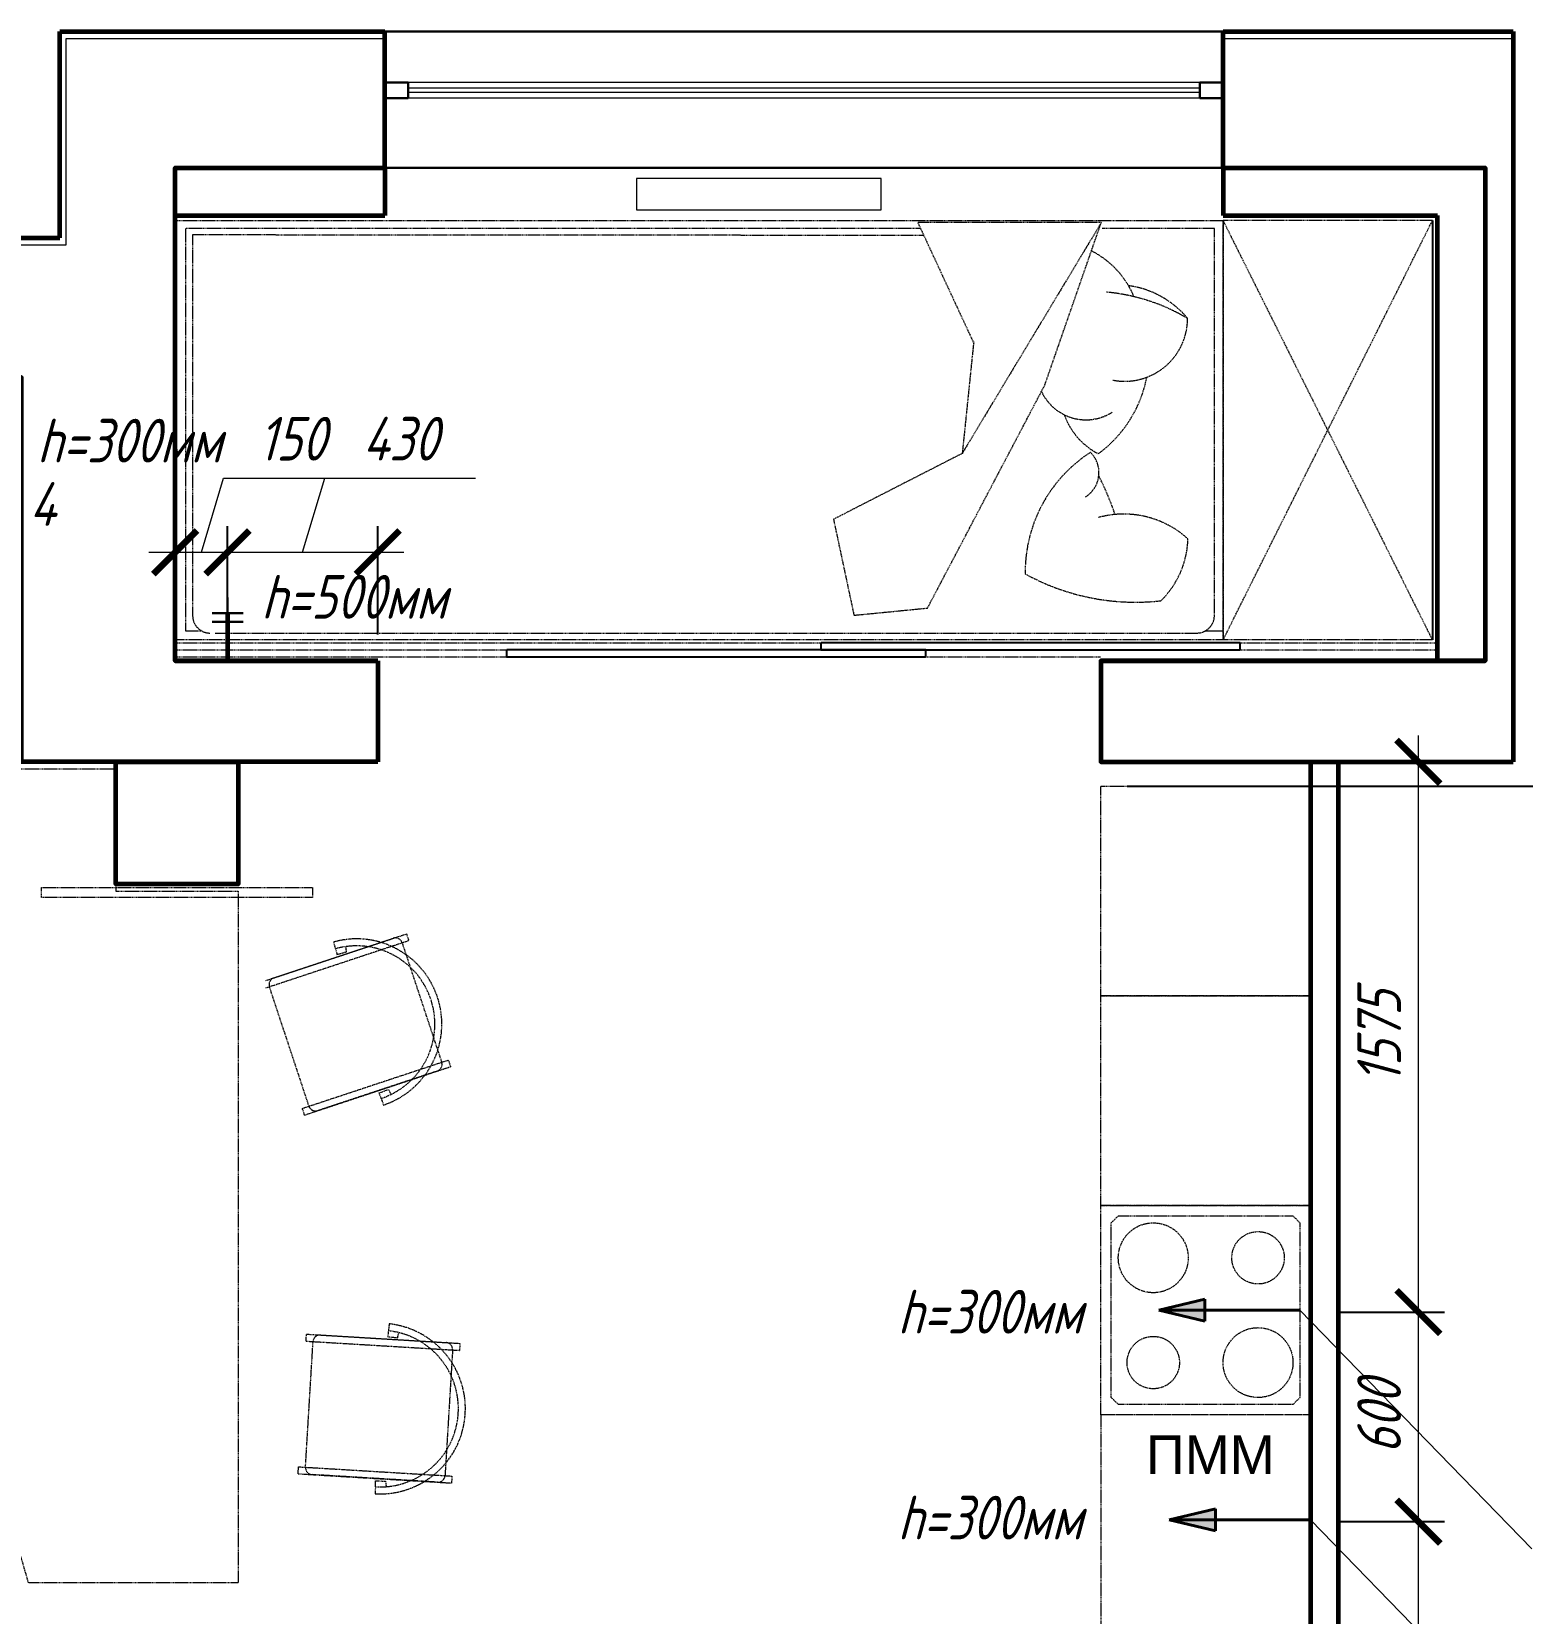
# Model space of a CAD drawing. Header units: millimetres. Extents: x 653176 to 972033, y 753746 to 925850.
# Drawn here: x 795476 to 799744, y 802221 to 806748 of the extents above; entities that cross this region are included whole.
import ezdxf

# ---------------------------------------------------------------- set-up
doc = ezdxf.new("R2010")
doc.units = ezdxf.units.MM
doc.header["$LTSCALE"] = 10
for name, pattern in [('HIDDEN', [0.375, 0.25, -0.125]), ('HIDDEN2', [0.1875, 0.125, -0.0625]), ('Воздушная', [3.96875, 2.38125, -1.5875])]:
    doc.linetypes.add(name, pattern=pattern)
doc.layers.get('0').update_dxf_attribs({"color": 65, "lineweight": 25})
for name, color, linetype, lineweight in [('A-ANNO-TEXT', 2, 'Continuous', 9), ('A-FLOR-OVHD', 8, 'Воздушная', 18), ('AL1', 7, 'Continuous', 20), ('electro', 242, 'Continuous', 30), ('POTOLOK', 110, 'Continuous', 40), ('wall', 95, 'Continuous', 60), ('МЕБ', 255, 'Continuous', 20), ('мебель_Ном_пера__1_Pen_No__1', 7, 'Continuous', 13), ('проем', 252, 'Continuous', 13), ('размh150', 7, 'Continuous', 9), ('ТЕКСТ1', 90, 'Continuous', 25), ('шахты', 22, 'Continuous', 18)]:
    doc.layers.add(name, color=color, linetype=linetype, lineweight=lineweight)
doc.layers.add('Мебель', color=7, linetype='Continuous')
doc.styles.get("Standard").update_dxf_attribs({"font": 'arial.ttf', "height": 150})
doc.styles.add('ГОСТ тип А', font='gost_a.shx', dxfattribs={"oblique": 15, "height": 125})
doc.dimstyles.new('ГОСТ тип А', dxfattribs={"dimtxt": 125, "dimasz": 125, "dimexe": 75, "dimexo": 75, "dimgap": 50, "dimtad": 1, "dimdec": 0, "dimrnd": 5, "dimtxsty": 'ГОСТ тип А', "dimblk": 'ARCHTICK', "dimcen": 50, "dimdle": 75, "dimadec": 0, "dimazin": 0, "dimtfac": 1, "dimtdec": 0, "dimtmove": 1, "dimatfit": 2, "dimfxl": 1, "dimlwd": 9, "dimarcsym": 0})

# ---------------------------------------------------------------- blocks, each defined once
blk = doc.blocks.new('_ARCHTICK')
at = {"color": 0, "linetype": 'ByBlock', "ltscale": 50, "const_width": 0.15}
blk.add_lwpolyline([(-0.5, -0.5), (0.5, 0.5)], dxfattribs=at)
blk = doc.blocks.new('*D891')
at = {"layer": 'Defpoints', "color": 0, "lineweight": 90, "transparency": 16777216}
for p in [(796036.9, 805258.1), (795886.9, 804947.3), (796036.9, 804947.3)]:
    blk.add_point(p, dxfattribs=at)
at = {"layer": 'размh150', "color": 0, "lineweight": 9, "transparency": 16777216}
for p, q in [((795961.9, 805258.1), (796025.7, 805470.6)), ((796025.7, 805470.6), (796417.3, 805470.6)), ((795811.9, 805258.1), (796111.9, 805258.1))]:
    blk.add_line(p, q, dxfattribs=at)
at = {"layer": 'размh150', "color": 0, "lineweight": -2, "transparency": 16777216}
for p, q in [((795886.9, 805022.3), (795886.9, 805333.1)), ((796036.9, 805022.3), (796036.9, 805333.1))]:
    blk.add_line(p, q, dxfattribs=at)
at = {"layer": 'размh150', "color": 0, "lineweight": 9, "transparency": 16777216, "xscale": 125, "yscale": 125, "zscale": 125, "rotation": 180}
blk.add_blockref('_ARCHTICK', (795886.9, 805258.1), dxfattribs=at)
at = {"layer": 'размh150', "color": 0, "lineweight": 9, "transparency": 16777216, "xscale": 125, "yscale": 125, "zscale": 125}
blk.add_blockref('_ARCHTICK', (796036.9, 805258.1), dxfattribs=at)
at = {"layer": 'размh150', "color": 0, "transparency": 16777216, "insert": (796221.5, 805583.1), "char_height": 125, "attachment_point": 5, "style": 'ГОСТ тип А'}
blk.add_mtext('150', dxfattribs=at)
blk = doc.blocks.new('*D892')
at = {"layer": 'Defpoints', "color": 0, "lineweight": 90, "transparency": 16777216}
for p in [(796466.9, 805258.1), (796036.9, 804945.5), (796466.9, 804947.3)]:
    blk.add_point(p, dxfattribs=at)
at = {"layer": 'размh150', "color": 0, "lineweight": 9, "transparency": 16777216}
for p, q in [((796251.9, 805258.1), (796315.7, 805470.6)), ((796315.7, 805470.6), (796747.1, 805470.6)), ((795961.9, 805258.1), (796541.9, 805258.1))]:
    blk.add_line(p, q, dxfattribs=at)
at = {"layer": 'размh150', "color": 0, "lineweight": -2, "transparency": 16777216}
for p, q in [((796036.9, 805020.5), (796036.9, 805333.1)), ((796466.9, 805022.3), (796466.9, 805333.1))]:
    blk.add_line(p, q, dxfattribs=at)
at = {"layer": 'размh150', "color": 0, "lineweight": 9, "transparency": 16777216, "xscale": 125, "yscale": 125, "zscale": 125, "rotation": 180}
blk.add_blockref('_ARCHTICK', (796036.9, 805258.1), dxfattribs=at)
at = {"layer": 'размh150', "color": 0, "lineweight": 9, "transparency": 16777216, "xscale": 125, "yscale": 125, "zscale": 125}
blk.add_blockref('_ARCHTICK', (796466.9, 805258.1), dxfattribs=at)
at = {"layer": 'размh150', "color": 0, "transparency": 16777216, "insert": (796531.4, 805583.1), "char_height": 125, "attachment_point": 5, "style": 'ГОСТ тип А'}
blk.add_mtext('430', dxfattribs=at)
blk = doc.blocks.new('*D888')
at = {"layer": 'Defpoints', "color": 0, "lineweight": 90, "transparency": 16777216}
for p in [(799136.9, 802483.3), (799446, 802483.3), (799136.9, 801571.6)]:
    blk.add_point(p, dxfattribs=at)
at = {"layer": 'размh150', "color": 0, "lineweight": 9, "transparency": 16777216}
blk.add_line((799446, 801496.6), (799446, 802558.3), dxfattribs=at)
at = {"layer": 'размh150', "color": 0, "lineweight": -2, "transparency": 16777216}
for p, q in [((799211.9, 802483.3), (799521, 802483.3)), ((799211.9, 801571.6), (799521, 801571.6))]:
    blk.add_line(p, q, dxfattribs=at)
at = {"layer": 'размh150', "color": 0, "lineweight": 9, "transparency": 16777216, "xscale": 125, "yscale": 125, "zscale": 125}
for p, rotation in [((799446, 802483.3), 90), ((799446, 801571.6), 270)]:
    blk.add_blockref('_ARCHTICK', p, dxfattribs=dict(at, rotation=rotation))
at = {"layer": 'размh150', "color": 0, "transparency": 16777216, "insert": (799333.5, 802027.5), "char_height": 125, "attachment_point": 5, "rotation": 90, "style": 'ГОСТ тип А'}
blk.add_mtext('910', dxfattribs=at)
blk = doc.blocks.new('*D889')
at = {"layer": 'Defpoints', "color": 0, "lineweight": 90, "transparency": 16777216}
for p in [(799136.9, 803083.3), (799446, 803083.3), (799216.9, 802483.3)]:
    blk.add_point(p, dxfattribs=at)
at = {"layer": 'размh150', "color": 0, "lineweight": 9, "transparency": 16777216}
blk.add_line((799446, 802408.3), (799446, 803158.3), dxfattribs=at)
at = {"layer": 'размh150', "color": 0, "lineweight": -2, "transparency": 16777216}
for p, q in [((799211.9, 803083.3), (799521, 803083.3)), ((799291.9, 802483.3), (799521, 802483.3))]:
    blk.add_line(p, q, dxfattribs=at)
at = {"layer": 'размh150', "color": 0, "lineweight": 9, "transparency": 16777216, "xscale": 125, "yscale": 125, "zscale": 125}
for p, rotation in [((799446, 803083.3), 90), ((799446, 802483.3), 270)]:
    blk.add_blockref('_ARCHTICK', p, dxfattribs=dict(at, rotation=rotation))
at = {"layer": 'размh150', "color": 0, "transparency": 16777216, "insert": (799333.5, 802783.3), "char_height": 125, "attachment_point": 5, "rotation": 90, "style": 'ГОСТ тип А'}
blk.add_mtext('600', dxfattribs=at)
blk = doc.blocks.new('*D897')
at = {"layer": 'Defpoints', "color": 0, "lineweight": 90, "transparency": 16777216}
for p in [(799216.9, 804658.3), (799446, 804658.3), (799216.9, 803083.3)]:
    blk.add_point(p, dxfattribs=at)
at = {"layer": 'размh150', "color": 0, "lineweight": 9, "transparency": 16777216}
blk.add_line((799446, 803008.3), (799446, 804733.3), dxfattribs=at)
at = {"layer": 'размh150', "color": 0, "lineweight": -2, "transparency": 16777216}
for p, q in [((799291.9, 804658.3), (799521, 804658.3)), ((799291.9, 803083.3), (799521, 803083.3))]:
    blk.add_line(p, q, dxfattribs=at)
at = {"layer": 'размh150', "color": 0, "lineweight": 9, "transparency": 16777216, "xscale": 125, "yscale": 125, "zscale": 125}
for p, rotation in [((799446, 804658.3), 90), ((799446, 803083.3), 270)]:
    blk.add_blockref('_ARCHTICK', p, dxfattribs=dict(at, rotation=rotation))
at = {"layer": 'размh150', "color": 0, "transparency": 16777216, "insert": (799333.5, 803870.8), "char_height": 125, "attachment_point": 5, "rotation": 90, "style": 'ГОСТ тип А'}
blk.add_mtext('1575', dxfattribs=at)
blk = doc.blocks.new('A$C7ACB7CC7')
at = {"layer": 'POTOLOK'}
h = blk.add_hatch(color=256, dxfattribs=at)
h.paths.add_polyline_path([(-40, 350), (0, 350), (0, 520)])
h.paths.add_polyline_path([(0, 520), (0, 350), (40, 350)])
for p, q in [((0, 520), (-40, 350)), ((0, 0), (0, 520)), ((0, 520), (40, 350)), ((-40, 350), (40, 350))]:
    blk.add_line(p, q, dxfattribs=at)
blk = doc.blocks.new('*D890')
at = {"layer": 'Defpoints', "color": 0, "lineweight": 90, "transparency": 16777216}
for p in [(798536.9, 804588.6), (800225.8, 804588.6), (798537.1, 801588.6)]:
    blk.add_point(p, dxfattribs=at)
at = {"layer": 'размh150', "color": 0, "lineweight": 9, "transparency": 16777216}
blk.add_line((800225.8, 801513.6), (800225.8, 804663.6), dxfattribs=at)
at = {"layer": 'размh150', "color": 0, "lineweight": -2, "transparency": 16777216}
for p, q in [((798611.9, 804588.6), (800300.8, 804588.6)), ((798612.1, 801588.6), (800300.8, 801588.6))]:
    blk.add_line(p, q, dxfattribs=at)
at = {"layer": 'размh150', "color": 0, "lineweight": 9, "transparency": 16777216, "xscale": 125, "yscale": 125, "zscale": 125}
for p, rotation in [((800225.8, 804588.6), 90), ((800225.8, 801588.6), 270)]:
    blk.add_blockref('_ARCHTICK', p, dxfattribs=dict(at, rotation=rotation))
at = {"layer": 'размh150', "color": 0, "lineweight": 90, "transparency": 16777216, "insert": (800113.3, 803088.6), "char_height": 125, "attachment_point": 5, "rotation": 90, "style": 'ГОСТ тип А'}
blk.add_mtext('3000', dxfattribs=at)
blk = doc.blocks.new('стул')
at = {"layer": 'Мебель', "color": 5, "linetype": 'HIDDEN', "lineweight": 5}
for p, q in [((796169.5, 789865.1), (796511.3, 789978.4)), ((796536.5, 789965.7), (796649.9, 789623.6)), ((796270.1, 789497.8), (796156.8, 789839.8)), ((796637.2, 789598.3), (796295.4, 789485.1))]:
    blk.add_line(p, q, dxfattribs=at)
for points in [[(796146.3, 789857.4), (796549.2, 789991)], [(796146.3, 789836.4), (796555.5, 789972)], [(796340.3, 789967.6), (796345.7, 789948.3)], [(796549.2, 789991), (796555.5, 789972)], [(796345.7, 789948.3), (796350.2, 789932.2), (796377.6, 789939.9), (796375.6, 789954.6)], [(796251.1, 789491.5), (796668.9, 789629.9)], [(796257.4, 789472.5), (796675.2, 789610.9)], [(796668.9, 789629.9), (796675.2, 789610.9)], [(796476.8, 789520.1), (796470.8, 789535.7), (796497.4, 789545.9), (796505.1, 789531.7)], [(796476.8, 789520.1), (796483.1, 789501.1)], [(796257.4, 789472.5), (796251.1, 789491.5)]]:
    blk.add_lwpolyline(points, dxfattribs=at)
for centre, radius, start, end in [((796406.3, 789732.7), 244, 288.3329, 105.704), ((796517.6, 789959.4), 20, 18.3335, 108.3335), ((796406.3, 789732.7), 224, 288.3329, 105.704), ((796175.8, 789846.1), 20, 108.3335, 198.3335), ((796630.9, 789617.3), 20, 288.3335, 18.3335), ((796289.1, 789504.1), 20, 198.3335, 288.3335)]:
    blk.add_arc(centre, radius, start, end, dxfattribs=at)

msp = doc.modelspace()

# ---------------------------------------------------------------- linework, layer by layer
at = {"layer": 'A-FLOR-OVHD', "linetype": 'HIDDEN', "lineweight": 9}
for p, q in [((795886.9, 804999), (799500.9, 804999)), ((795886.9, 804979), (799500.9, 804979)), ((795886.9, 804959), (798535.5, 804959))]:
    msp.add_line(p, q, dxfattribs=at)
at = {"layer": 'AL1', "linetype": 'HIDDEN2'}
msp.add_lwpolyline([(798886.9, 805032.1), (798834.9, 805032.4)], dxfattribs=at)
at = {"layer": 'electro', "color": 7}
for points in [[(796036.9, 804990), (796036.9, 805128.5)], [(796081.3, 805084.2), (795992.4, 805084.2)], [(795992.4, 805059.3), (796081.3, 805059.3)]]:
    msp.add_lwpolyline(points, dxfattribs=at)
at = {"layer": 'wall'}
for p, q in [((795556.9, 806158.3), (795556.9, 806748.3)), ((795556.9, 806748.3), (796486.9, 806748.3)), ((796486.9, 806358.3), (796486.9, 806748.3)), ((798886.9, 806748.3), (799716.9, 806748.3)), ((798886.9, 806358.3), (798886.9, 806748.3)), ((799716.9, 806748.3), (799716.9, 804658.3)), ((799500.9, 804947.3), (799500.9, 806222.3)), ((796036.9, 805083.3), (796036.9, 804947.3)), ((796466.9, 804947.3), (796466.9, 804658.3)), ((799136.9, 804658.3), (799716.9, 804658.3)), ((799216.9, 800463.3), (799216.9, 804658.3))]:
    msp.add_line(p, q, dxfattribs=at)
for points in [[(796466.9, 804947.3), (795886.9, 804947.3), (795886.9, 806358.3), (796486.9, 806358.3)], [(796486.9, 806358.3), (796486.9, 806222.3)], [(798886.9, 806358.3), (799636.9, 806358.3), (799636.9, 804947.3), (798536.9, 804947.3), (798536.9, 804658.3), (799136.9, 804658.3), (799136.9, 800543.3), (799136.9, 800543.3), (799136.9, 800543.3), (799136.9, 800543.3), (799136.9, 800543.3)], [(798886.9, 806358.3), (798886.9, 806222.3)], [(795886.9, 806222.3), (796486.9, 806222.3)], [(798886.9, 806222.3), (799500.9, 806222.3)], [(794946.9, 806158.3), (795556.9, 806158.3)], [(796466.9, 804658.3), (795446.9, 804658.3), (795446.9, 805758.3), (794946.9, 805758.3)], [(795886.9, 804947.3), (796466.9, 804947.3)], [(798536.9, 804947.3), (799636.9, 804947.3)]]:
    msp.add_lwpolyline(points, dxfattribs=at)
msp.add_lwpolyline([(795716.9, 804658.3), (796066.9, 804658.3), (796066.9, 804308.3), (795716.9, 804308.3)], close=True, dxfattribs=at)
at = {"layer": 'МЕБ'}
msp.add_line((796066.9, 804593.3), (796066.9, 804593.3), dxfattribs=at)
at = {"layer": 'Мебель', "color": 5, "linetype": 'HIDDEN', "lineweight": 5}
for p, q in [((798538.1, 806201.7), (798013, 806201.7)), ((798013, 806201.7), (798172.9, 805857)), ((798538.1, 806201.7), (798140.1, 805541)), ((798376.2, 805736.1), (798538.1, 806201.7)), ((798886.9, 805007.3), (798886.9, 806207.3)), ((798172.9, 805860.7), (798140.1, 805541)), ((798040.7, 805098.4), (798376.2, 805736.1)), ((798140.1, 805541), (797771.6, 805352.5)), ((797771.6, 805352.5), (797830.2, 805077.8)), ((798566.9, 803338.6), (798586.9, 803358.6)), ((798566.9, 802838.6), (798566.9, 803338.6)), ((798586.9, 803358.6), (799086.9, 803358.6)), ((799086.9, 803358.6), (799106.9, 803338.6)), ((799106.9, 803338.6), (799106.9, 802838.6)), ((796302.9, 803017.6), (796662.3, 802995.9)), ((796260, 802639.1), (796281.7, 802998.8)), ((796681.1, 802974.8), (796659.4, 802615)), ((798586.9, 802818.6), (798566.9, 802838.6)), ((799106.9, 802838.6), (799086.9, 802818.6)), ((799086.9, 802818.6), (798586.9, 802818.6)), ((796638.2, 802596.3), (796278.8, 802618))]:
    msp.add_line(p, q, dxfattribs=at)
at = {"layer": 'Мебель'}
msp.add_line((799485.9, 806207.3), (799485.9, 805007.3), dxfattribs=at)
at = {"layer": 'Мебель', "color": 5, "linetype": 'HIDDEN', "lineweight": 5}
for points in [[(795886.9, 806207.3), (798886.9, 806207.3), (798886.9, 805007.3), (795886.9, 805007.3)], [(795442.1, 804638.3), (795717.1, 804638.3), (795717.1, 804288.3), (796067.1, 804288.3), (796067.1, 802307.9), (795467.3, 802307.9), (794643.9, 805138.3), (792442.8, 805138.3), (792442.8, 805738.3), (795442.1, 805738.3)], [(795503.9, 804298.3), (796279.9, 804298.3), (796279.9, 804269.8), (795503.9, 804269.8)]]:
    msp.add_lwpolyline(points, close=True, dxfattribs=at)
for points in [[(798020.6, 806185.3), (795916.9, 806185.3), (795916.9, 805032.1)], [(798886.9, 806207.3), (799485.9, 805007.3), (798886.9, 805007.3), (799485.9, 806207.3), (798886.9, 806207.3)], [(798030.1, 806164.9), (795936.9, 806166.4), (795936.9, 805076.8)], [(797830.2, 805077.8), (798040.7, 805098.4)], [(795964.5, 805032.1), (795916.9, 805032.1)], [(798536.9, 803988.6), (798536.9, 804588.6), (799136.9, 804588.6), (799136.9, 803988.6), (798536.9, 803988.6)], [(798536.9, 803388.6), (798536.9, 803988.6), (799136.9, 803988.6), (799136.9, 803388.6), (798536.9, 803388.6)], [(798536.9, 802788.6), (798536.9, 803388.6), (799136.9, 803388.6), (799136.9, 802788.6), (798536.9, 802788.6)], [(796261.7, 803000), (796262.9, 803020)], [(796262.9, 803020), (796702.2, 802993.5)], [(796497.4, 803029.5), (796495.6, 803012.8), (796523.9, 803009.8), (796527.5, 803024.2)], [(796499.5, 803049.3), (796497.4, 803029.5)], [(796261.7, 803000), (796701, 802973.6)], [(796702.2, 802993.5), (796701, 802973.6)], [(799137.1, 802788.6), (798537.1, 802788.6), (798537.1, 802188.6), (799137.1, 802188.6), (799137.1, 802788.6)], [(796238.9, 802620.4), (796240.1, 802640.3)], [(796238.9, 802620.4), (796678.1, 802593.9)], [(796240.1, 802640.3), (796679.3, 802613.8)], [(796460.2, 802583.2), (796460.4, 802599.9), (796488.9, 802599.5), (796490.9, 802583.4)], [(796679.3, 802613.8), (796678.1, 802593.9)], [(796460.2, 802583.2), (796459, 802563.2)]]:
    msp.add_lwpolyline(points, dxfattribs=at)
for points in [[(796001.9, 805026.8), (798811.9, 805026.8, 0.414214), (798861.9, 805076.8), (798861.9, 806185.3), (798539.6, 806185.3)], [(798320.4, 805196.1, 0.154428), (798709.1, 805119.3)]]:
    msp.add_lwpolyline(points, format="xyb", dxfattribs=at)
at = {"layer": 'Мебель', "linetype": 'HIDDEN2'}
for points in [[(797735.5, 804979), (798935.5, 804979), (798935.5, 804999), (797735.5, 804999), (797735.5, 804979)], [(796835.5, 804959), (798035.5, 804959), (798035.5, 804979), (796835.5, 804979), (796835.5, 804959)]]:
    msp.add_lwpolyline(points, dxfattribs=at)
at = {"layer": 'Мебель', "color": 5, "linetype": 'HIDDEN', "lineweight": 5}
for centre, radius in [((798686.9, 803238.6), 100), ((798986.9, 803238.6), 75), ((798686.9, 802938.6), 75), ((798986.9, 802938.6), 100)]:
    msp.add_circle(centre, radius, dxfattribs=at)
for centre, radius, start, end in [((798392.6, 805889.5), 259.3, 22.751, 63.0547), ((798502.9, 805451.2), 553.7, 59.3417, 84.8188), ((798581.1, 805757.6), 265.7, 39.7787, 82.4213), ((798605.3, 805927.5), 179.9, 258.9618, 0), ((798320.2, 805826.6), 354.8, 306.1148, 349.0174), ((798494.3, 805777.7), 140.5, 204.94, 302.7757), ((798623.2, 805719.9), 202.9, 199.6219, 242.443), ((798728.2, 805201.2), 407.9, 122.7796, 180.7276), ((798449.6, 805486.1), 81.9, 301.7736, 45.1477), ((797822.3, 805112.7), 796.7, 18.5512, 27.1878), ((798602.1, 805091.8), 275.5, 48.0493, 105.0761), ((798527.1, 805304), 259.3, 314.5737, 358.3832), ((795986.9, 805076.8), 50, 180, 270), ((796301.7, 802997.6), 20, 86.5501, 176.5501), ((796473.7, 802806.8), 244, 266.5495, 83.9207), ((796473.7, 802806.8), 224, 266.5495, 83.9207), ((796661.1, 802976), 20, 356.5501, 86.5501), ((796280, 802637.9), 20, 176.5501, 266.5501), ((796639.4, 802616.2), 20, 266.5501, 356.5501)]:
    msp.add_arc(centre, radius, start, end, dxfattribs=at)
at = {"layer": 'мебель_Ном_пера__1_Pen_No__1', "linetype": 'Continuous'}
for p, q in [((798820.3, 806602.8), (796553.5, 806602.8)), ((798820.3, 806586.9), (796553.5, 806586.9)), ((798820.3, 806574.2), (796553.5, 806574.2)), ((798820.3, 806558.3), (796553.5, 806558.3))]:
    msp.add_line(p, q, dxfattribs=at)
at = {"layer": 'проем', "lineweight": 30}
for p, q in [((796486.9, 806748.3), (798886.9, 806748.3)), ((796486.9, 806358.3), (798886.9, 806358.3))]:
    msp.add_line(p, q, dxfattribs=at)
at = {"layer": 'проем'}
for points in [[(794946.9, 806138.3), (795574.9, 806138.3), (795574.9, 806728.3), (796486.9, 806728.3)], [(798886.9, 806728.3), (799716.9, 806728.3)]]:
    msp.add_lwpolyline(points, dxfattribs=at)
at = {"layer": 'проем', "lineweight": 30}
for points in [[(796553.5, 806558.3), (796553.5, 806602.8), (796486.9, 806602.8), (796486.9, 806558.3)], [(798820.3, 806558.3), (798820.3, 806602.8), (798886.9, 806602.8), (798886.9, 806558.3)]]:
    msp.add_lwpolyline(points, close=True, dxfattribs=at)
at = {"layer": 'проем'}
msp.add_lwpolyline([(797907.9, 806238.7), (797907.9, 806328.3), (797207.9, 806328.3), (797207.9, 806238.7)], close=True, dxfattribs=at)
at = {"layer": 'шахты'}
for p, q in [((799770.3, 802405.9), (799106.9, 803088.6)), ((799800.5, 801805.9), (799137.1, 802488.6))]:
    msp.add_line(p, q, dxfattribs=at)

# ---------------------------------------------------------------- block references
at = {"layer": 'POTOLOK', "xscale": 0.7775999999999998, "yscale": 0.7775999999999998, "zscale": 0.7775999999999998, "rotation": 90}
for p in [(799106.9, 803088.6), (799137.1, 802488.6)]:
    msp.add_blockref('A$C7ACB7CC7', p, dxfattribs=at)
at = {"layer": 'размh150', "color": 1, "lineweight": 90}
msp.add_blockref('стул', (0, 14174.7), dxfattribs=at)

# ---------------------------------------------------------------- texts
at = {"layer": 'ТЕКСТ1', "ltscale": 200, "char_height": 125, "attachment_point": 5, "style": 'ГОСТ тип А'}
for s, insert in [('h=300мм', (795755.9, 805577.7)), ('4', (795507.4, 805396.1)), ('h=500мм', (796398.9, 805130.5)), ('h=300мм', (798219.5, 803084.2)), ('h=300мм', (798219.5, 802494.9))]:
    msp.add_mtext(s, dxfattribs=dict(at, insert=insert))

# ---------------------------------------------------------------- dimensions: what is measured, and where the dimension line sits
at = {"layer": 'размh150'}
for base, p1, p2, picture, middle in [((796036.9, 805258.1), (795886.9, 804947.3), (796036.9, 804947.3), '*D891', (796075.7, 805583.1)), ((796466.9, 805258.1), (796036.9, 804945.5), (796466.9, 804947.3), '*D892', (796365.7, 805583.1))]:
    dim = msp.add_linear_dim(base=base, p1=p1, p2=p2, dimstyle='ГОСТ тип А', dxfattribs=at)
    dim.commit()
    dim.dimension.update_dxf_attribs({"geometry": picture, "text_midpoint": middle})
for base, p1, p2, picture, middle in [((799446, 804658.3), (799216.9, 803083.3), (799216.9, 804658.3), '*D897', (799333.5, 803870.8)), ((799446, 803083.3), (799216.9, 802483.3), (799136.9, 803083.3), '*D889', (799333.5, 802783.3)), ((799446, 802483.3), (799136.9, 801571.6), (799136.9, 802483.3), '*D888', (799333.5, 802027.5))]:
    dim = msp.add_linear_dim(base=base, p1=p1, p2=p2, angle=90, dimstyle='ГОСТ тип А', dxfattribs=at)
    dim.commit()
    dim.dimension.update_dxf_attribs({"geometry": picture, "text_midpoint": middle})

# ---------------------------------------------------------------- next in the draw order: texts
at = {"layer": 'A-ANNO-TEXT', "insert": (798666, 802730), "char_height": 110.647, "width": 378, "attachment_point": 1, "line_spacing_factor": 0.938532, "bg_fill": 3, "box_fill_scale": 1.25, "bg_fill_color": 0, "bg_fill_transparency": 0}
msp.add_mtext('{\\fArial|b0|i0|c204|p34;ПММ}', dxfattribs=at)

# ---------------------------------------------------------------- next in the draw order: dimensions: what is measured, and where the dimension line sits
at = {"layer": 'размh150', "color": 1, "lineweight": 90}
dim = msp.add_linear_dim(base=(800225.8, 804588.6), p1=(798537.1, 801588.6), p2=(798536.9, 804588.6), angle=90, dimstyle='ГОСТ тип А', dxfattribs=at)
dim.commit()
dim.dimension.update_dxf_attribs({"geometry": '*D890', "text_midpoint": (800113.3, 803088.6)})

doc.saveas('drawing.dxf')
